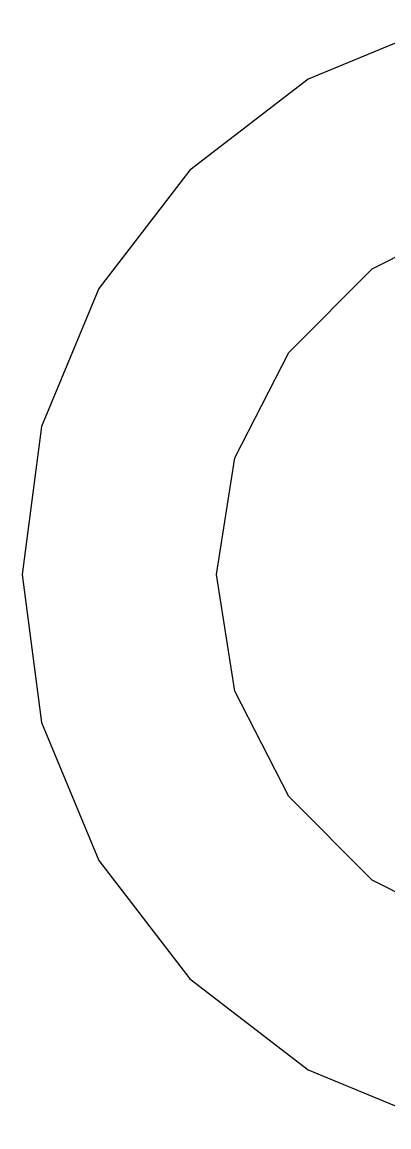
# Model space of a CAD drawing. Extents: x 0.79 to 7.64, y -5.35 to -0.98.
# Drawn here: x 5.29394 to 5.30922, y -1.60556 to -1.55949 of the extents above; entities that cross this region are included whole.
import ezdxf

# ---------------------------------------------------------------- set-up
doc = ezdxf.new("R2010")
doc.units = 0
doc.header["$MEASUREMENT"] = 0
doc.layers.add('BLACK', color=7, linetype='CONTINUOUS')

msp = doc.modelspace()

# ---------------------------------------------------------------- linework, layer by layer
at = {"layer": 'BLACK', "linetype": 'CONTINUOUS'}
for p, q in [((5.311615, -1.559492), (5.305864, -1.561875)), ((5.305864, -1.561875), (5.300926, -1.565664)), ((5.305864, -1.561875), (5.305864, -1.561875)), ((5.300926, -1.565664), (5.297136, -1.570603)), ((5.300926, -1.565664), (5.300926, -1.565664)), ((5.308531, -1.569785), (5.312921, -1.567548)), ((5.305047, -1.573269), (5.308531, -1.569785)), ((5.297136, -1.570603), (5.294754, -1.576354)), ((5.297136, -1.570603), (5.297136, -1.570603)), ((5.30281, -1.577659), (5.305047, -1.573269)), ((5.294754, -1.576354), (5.293942, -1.582526)), ((5.294754, -1.576354), (5.294754, -1.576354)), ((5.302039, -1.582526), (5.30281, -1.577659)), ((5.293942, -1.582526), (5.293942, -1.582526)), ((5.293942, -1.582526), (5.294754, -1.588697)), ((5.30281, -1.587392), (5.302039, -1.582526)), ((5.305047, -1.591782), (5.30281, -1.587392)), ((5.294754, -1.588697), (5.294754, -1.588698)), ((5.294754, -1.588698), (5.297136, -1.594448)), ((5.308531, -1.595266), (5.305047, -1.591782)), ((5.297136, -1.594448), (5.297136, -1.594448)), ((5.297136, -1.594448), (5.297136, -1.594449)), ((5.297136, -1.594449), (5.300926, -1.599387)), ((5.312921, -1.597503), (5.308531, -1.595266)), ((5.300926, -1.599387), (5.305864, -1.603177)), ((5.305864, -1.603177), (5.305864, -1.603177)), ((5.305864, -1.603177), (5.305864, -1.603177)), ((5.305864, -1.603177), (5.311615, -1.605559))]:
    msp.add_line(p, q, dxfattribs=at)

doc.saveas('drawing.dxf')
